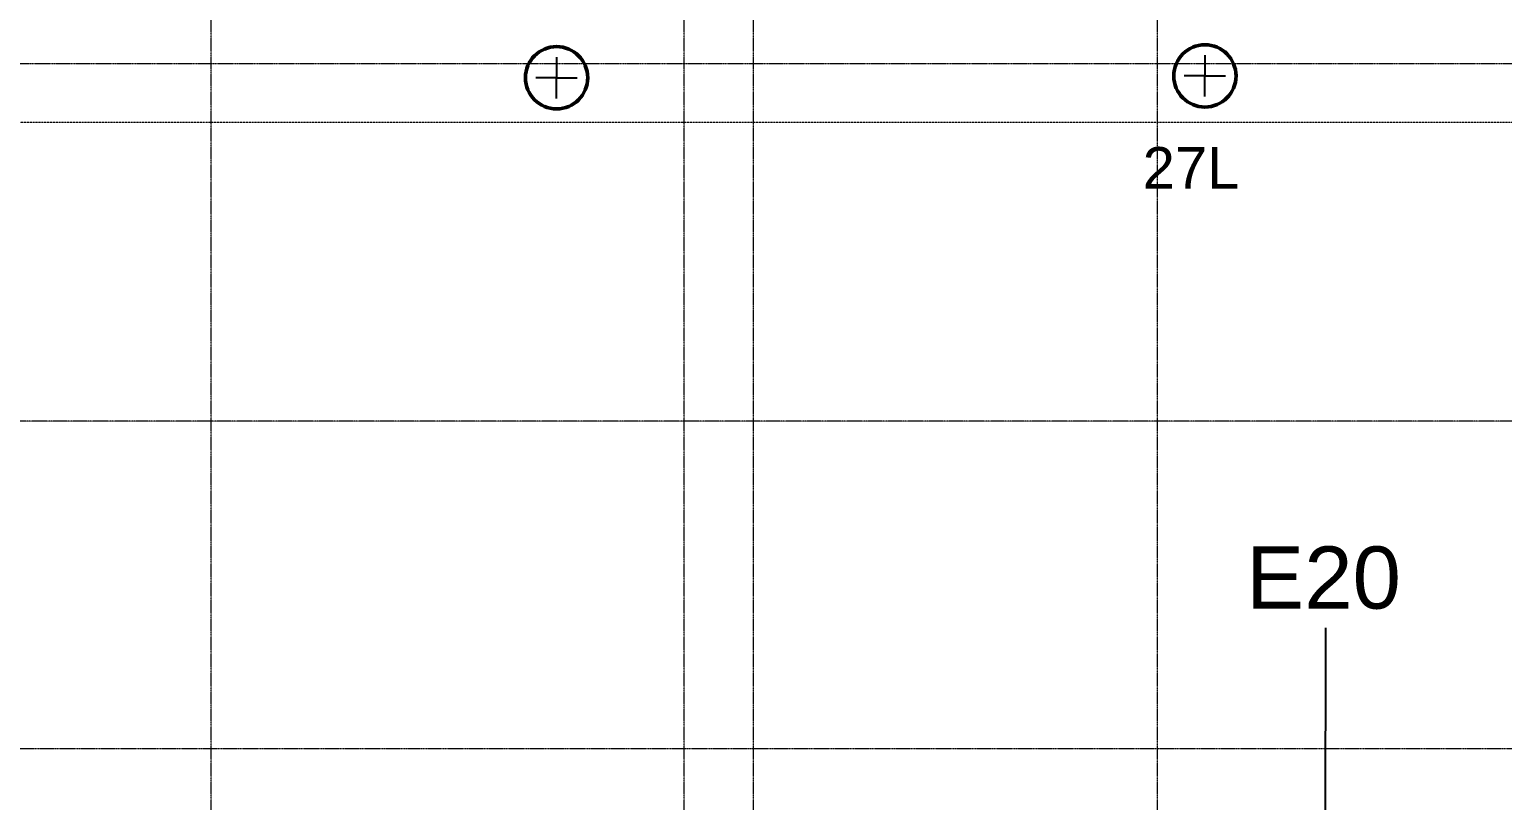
# Model space of a CAD drawing. Header units: millimetres. Extents: x 984 to 425800, y -34355 to 59419.
# Drawn here: x 302235 to 337734, y -5567 to 13024 of the extents above; entities that cross this region are included whole.
import ezdxf

# ---------------------------------------------------------------- set-up
doc = ezdxf.new("R2010")
doc.units = ezdxf.units.MM
doc.linetypes.add('DPA_Grid _ Level 100', pattern=[10, 5.5, -1.6, 1.3, -1.6])
doc.linetypes.add('DPA_Hidden 100', pattern=[7.2, 4.7, -2.5])
for name, color, linetype, lineweight in [('A-ANNO-NOTE', 3, 'Continuous', 25), ('A-DETL', 1, 'Continuous', 70), ('A-ROOM-IDEN', 3, 'Continuous', 25), ('G-ANNO-TEXT', 3, 'Continuous', 9), ('S-GRID', 251, 'Continuous', 9)]:
    doc.layers.add(name, color=color, linetype=linetype, lineweight=lineweight)
doc.styles.add('Arial_3', font='arial.ttf', dxfattribs={"height": 1500})
doc.styles.add('Arial_4', font='arial.ttf', dxfattribs={"height": 1000})

# ---------------------------------------------------------------- blocks, each defined once
blk = doc.blocks.new('DPA_GM_ROW_Node - Small-3986038-4110-01 GROUND LEVEL - REFLECTED CEILING PLAN')
at = {"layer": 'A-ANNO-NOTE'}
for p, q in [((0, 1), (0, 0)), ((0, 0), (-1, 0)), ((0, 0), (1, 0)), ((0, -1), (0, 0))]:
    blk.add_line(p, q, dxfattribs=at)
at = {"layer": 'A-ANNO-NOTE', "lineweight": 50}
blk.add_circle((0, 0), 1.5, dxfattribs=at)

msp = doc.modelspace()

# ---------------------------------------------------------------- linework, layer by layer
at = {"layer": 'A-DETL', "linetype": 'DPA_Hidden 100', "lineweight": 9}
msp.add_line((364777.3, 10779), (273577, 10779), dxfattribs=at)
at = {"layer": 'A-ROOM-IDEN'}
msp.add_line((333457.8, -13994.3), (333474.8, -1402.2), dxfattribs=at)
at = {"layer": 'S-GRID', "linetype": 'DPA_Grid _ Level 100'}
for p, q in [((306615.8, -30742.3), (306615.8, 54919.2)), ((318015.8, -30742.3), (318015.8, 54919.2)), ((329415.8, -30742.3), (329415.8, 54919.2)), ((319680.8, -30742.3), (319680.8, 53417.9)), ((415577.1, 12194), (59238.8, 12194)), ((414674.9, 3579), (59238.8, 3579)), ((413949.6, -4321), (59238.8, -4321))]:
    msp.add_line(p, q, dxfattribs=at)

# ---------------------------------------------------------------- block references
at = {"layer": 'A-ANNO-NOTE', "xscale": 500, "yscale": 500, "zscale": 500}
for p in [(314937.3, 11859.4), (330561, 11903.8)]:
    msp.add_blockref('DPA_GM_ROW_Node - Small-3986038-4110-01 GROUND LEVEL - REFLECTED CEILING PLAN', p, dxfattribs=at)

# ---------------------------------------------------------------- texts
at = {"layer": 'A-ROOM-IDEN', "lineweight": 9, "insert": (331557.3, 559.6), "char_height": 1500, "width": 4609.703, "attachment_point": 1, "style": 'Arial_3'}
msp.add_mtext('E20', dxfattribs=at)
at = {"layer": 'G-ANNO-TEXT', "color": 7, "insert": (329060.6, 10188.6), "char_height": 1000, "width": 2886.075, "attachment_point": 1, "style": 'Arial_4'}
msp.add_mtext('27L', dxfattribs=at)

doc.saveas('drawing.dxf')
